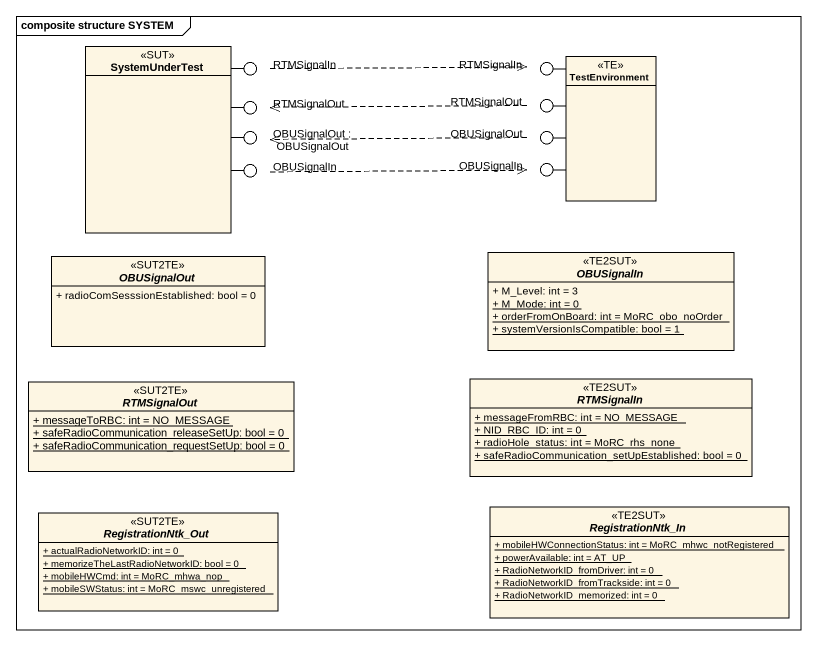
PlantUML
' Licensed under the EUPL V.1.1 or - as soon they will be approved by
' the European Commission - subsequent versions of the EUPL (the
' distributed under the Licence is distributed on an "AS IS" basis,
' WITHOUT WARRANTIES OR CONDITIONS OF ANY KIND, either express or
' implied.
@startuml
mainframe composite structure SYSTEM
allowmixing
hide circle
hide empty members
skinparam classAttributeIconSize 0
class SystemUnderTest <<SUT>>
() RTMSignalIn
() "RTMSignalIn" as RTMSignalIn_2
class TestEnvironment <<TE>>
() "OBUSignalOut : OBUSignalOut" as OBUSignalOut
() RTMSignalOut
() "OBUSignalOut" as OBUSignalOut_2
() "RTMSignalOut" as RTMSignalOut_2
() OBUSignalIn
() "OBUSignalIn" as OBUSignalIn_2
interface "OBUSignalOut" as OBUSignalOut_3 <<SUT2TE>> {
  + radioComSesssionEstablished: bool = 0
}
interface "OBUSignalIn" as OBUSignalIn_3 <<TE2SUT>> {
  + M_Level: int = 3
  {static} + M_Mode: int = 0
  {static} + orderFromOnBoard: int = MoRC_obo_noOrder
  {static} + systemVersionIsCompatible: bool = 1
}
interface "RTMSignalOut" as RTMSignalOut_3 <<SUT2TE>> {
  {static} + messageToRBC: int = NO_MESSAGE
  {static} + safeRadioCommunication_releaseSetUp: bool = 0
  {static} + safeRadioCommunication_requestSetUp: bool = 0
}
interface "RTMSignalIn" as RTMSignalIn_3 <<TE2SUT>> {
  {static} + messageFromRBC: int = NO_MESSAGE
  {static} + NID_RBC_ID: int = 0
  {static} + radioHole_status: int = MoRC_rhs_none
  {static} + safeRadioCommunication_setUpEstablished: bool = 0
}
interface RegistrationNtk_Out <<SUT2TE>> {
  {static} + actualRadioNetworkID: int = 0
  {static} + memorizeTheLastRadioNetworkID: bool = 0
  {static} + mobileHWCmd: int = MoRC_mhwa_nop
  {static} + mobileSWStatus: int = MoRC_mswc_unregistered
}
interface RegistrationNtk_In <<TE2SUT>> {
  {static} + mobileHWConnectionStatus: int = MoRC_mhwc_notRegistered
  {static} + powerAvailable: int = AT_UP
  {static} + RadioNetworkID_fromDriver: int = 0
  {static} + RadioNetworkID_fromTrackside: int = 0
  {static} + RadioNetworkID_memorized: int = 0
}
SystemUnderTest -up- RTMSignalIn
TestEnvironment -up- RTMSignalIn_2
SystemUnderTest -right- OBUSignalOut
SystemUnderTest -right- RTMSignalOut
TestEnvironment -left- OBUSignalOut_2
TestEnvironment -left- RTMSignalOut_2
SystemUnderTest -right- OBUSignalIn
TestEnvironment -- OBUSignalIn_2
RTMSignalIn .right.> RTMSignalIn_2
OBUSignalOut_2 .left.> OBUSignalOut
RTMSignalOut_2 .left.> RTMSignalOut
OBUSignalIn .right.> OBUSignalIn_2
@enduml
